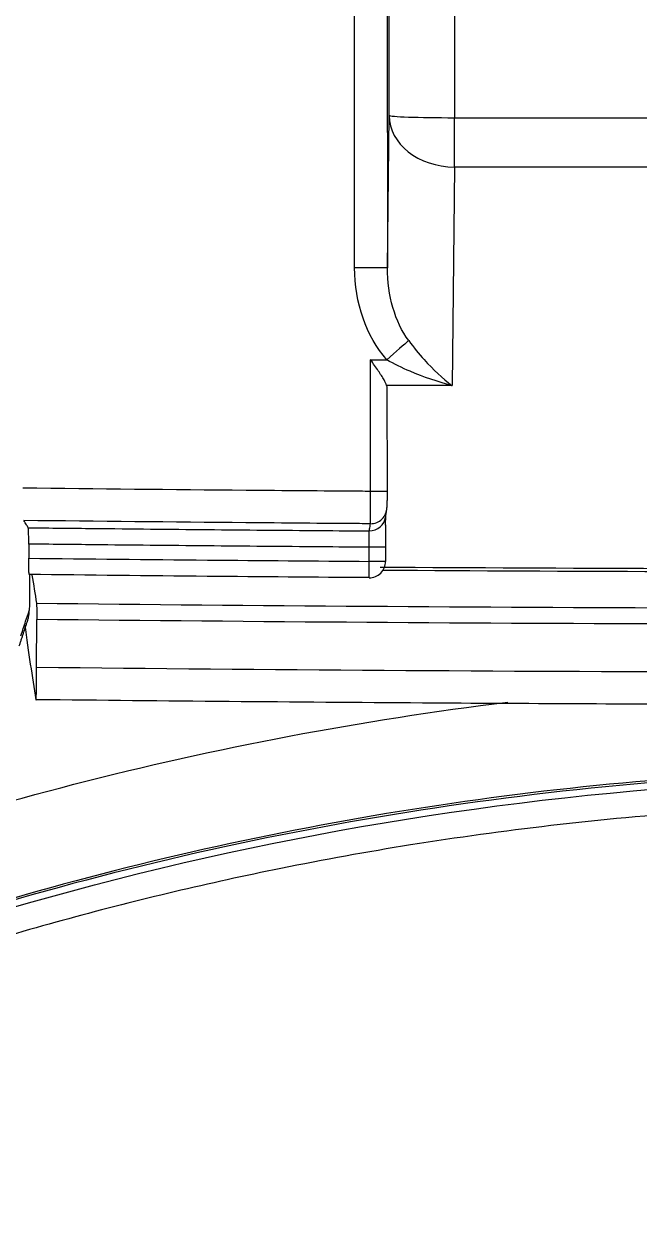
# Model space of a CAD drawing. Header units: millimetres. Extents: x 28 to 3046, y 8 to 3716.
# Drawn here: x 1736.16 to 1754.97, y 1191.18 to 1227.74 of the extents above; entities that cross this region are included whole.
import ezdxf

# ---------------------------------------------------------------- set-up
doc = ezdxf.new("R2010")
doc.units = ezdxf.units.MM
doc.layers.add('1LINE', color=7, linetype='CONTINUOUS')

msp = doc.modelspace()

# ---------------------------------------------------------------- linework, layer by layer
at = {"layer": '1LINE', "linetype": 'Continuous'}
for p, q in [((1746.275, 1220.291), (1746.266, 1249.632)), ((1747.266, 1249.632), (1747.275, 1220.292)), ((1747.326, 1224.942), (1747.326, 1241.285)), ((1749.326, 1241.216), (1749.326, 1224.873)), ((1747.275, 1220.292), (1747.326, 1224.942)), ((1749.326, 1223.367), (1749.326, 1224.873)), ((1749.326, 1224.873), (1761.328, 1224.873)), ((1749.326, 1223.367), (1749.253, 1216.693)), ((1760.952, 1223.367), (1749.326, 1223.367)), ((1746.763, 1217.481), (1747.258, 1217.481)), ((1746.764, 1213.472), (1746.763, 1217.481)), ((1749.253, 1216.693), (1747.25, 1216.693)), ((1747.263, 1216.599), (1747.264, 1213.472)), ((1736.312, 1211.852), (1736.311, 1211.421)), ((1746.72, 1211.324), (1746.719, 1211.756)), ((1747.219, 1211.756), (1746.719, 1211.756)), ((1747.219, 1211.756), (1747.22, 1211.324)), ((1746.716, 1210.824), (1746.72, 1211.324)), ((1747.22, 1211.324), (1746.72, 1211.324)), ((1736.554, 1208.095), (1736.557, 1209.55))]:
    msp.add_line(p, q, dxfattribs=at)
msp.add_arc((1746.72, 1211.324), 0.5, 269.5898, 0.0173, dxfattribs=at)
for centre, major_axis, ratio, start_param, end_param in [((1749.326, 1224.943), (2, -0.022), 0.787993, 3.155767, 4.720951), ((1749.326, 1224.943), (-2, 0), 0.034812, 0.008732, 1.570796), ((1746.275, 1220.291), (1, 0), 0.000006, 0.008727, 1.570796), ((1747.258, 1217.481), (0.753, 0.658), 0.000005, 0.479616, 1.570792), ((1746.764, 1213.472), (0.5, 0), 0.000006, 4.712389, 6.292129), ((1746.76, 1212.973), (0.494, -0.075), 0.998307, 4.855059, 6.43377), ((1746.727, 1212.754), (0.494, -0.075), 0.998307, 4.855047, 6.283495)]:
    msp.add_ellipse(centre, major_axis=major_axis, ratio=ratio, start_param=start_param, end_param=end_param, dxfattribs=at)
at = {"layer": '1LINE', "linetype": 'Continuous', "extrusion": (0, 0, -1)}
for centre, major_axis, ratio, start_param, end_param in [((1749.275, 1220.313), (0.041, 3.807), 0.787989, 3.865123, 4.698215), ((1749.275, 1220.313), (0.033, 3.019), 0.662435, 3.865123, 4.698215), ((1746.763, 1216.603), (0.5, 0), 0.781289, 6.049127, 6.291302)]:
    msp.add_ellipse(centre, major_axis=major_axis, ratio=ratio, start_param=start_param, end_param=end_param, dxfattribs=at)
at = {"layer": '1LINE', "linetype": 'Continuous'}
for points, knots in [([(1763.81, 851.015), (1751.297, 851.009), (1738.808, 852.437), (1714.454, 858.125), (1702.821, 862.286), (1680.643, 873.241), (1670.084, 880.219), (1655.753, 892.307), (1651.238, 896.55), (1642.545, 905.311), (1638.382, 909.841), (1626.4, 923.846), (1619.097, 933.742), (1605.792, 954.598), (1599.771, 965.616), (1589.241, 988.164), (1584.746, 999.624), (1577.106, 1022.861), (1573.947, 1034.636), (1568.988, 1058.505), (1567.168, 1070.595), (1564.665, 1095.036), (1564.002, 1107.4), (1563.478, 1131.993), (1563.608, 1144.215), (1564.203, 1168.547), (1564.641, 1180.659), (1565.61, 1202.462), (1566.138, 1212.167), (1566.773, 1221.837)], [0, 0, 0, 0, 0.078081, 0.078081, 0.156162, 0.156162, 0.234242, 0.234242, 0.273283, 0.273283, 0.312323, 0.312323, 0.390404, 0.390404, 0.468485, 0.468485, 0.546565, 0.546565, 0.624646, 0.624646, 0.702727, 0.702727, 0.780808, 0.780808, 0.858888, 0.858888, 0.936969, 0.936969, 1, 1, 1, 1]), ([(1747.927, 1218.065), (1748.079, 1217.857), (1748.239, 1217.662), (1748.678, 1217.178), (1748.964, 1216.913), (1749.249, 1216.696), (1749.251, 1216.695), (1749.253, 1216.693)], [0, 0, 0, 0, 0.364346, 0.364346, 0.995809, 0.995809, 1, 1, 1, 1]), ([(1569.999, 1217.741), (1569.258, 1205.786), (1568.673, 1193.78), (1567.306, 1158.397), (1566.607, 1134.943), (1567.905, 1099.627), (1568.758, 1087.801), (1571.62, 1064.259), (1573.603, 1052.603), (1578.87, 1029.567), (1582.145, 1018.185), (1589.988, 995.697), (1594.573, 984.611), (1605.043, 963.151), (1610.901, 952.817), (1623.939, 932.991), (1631.148, 923.468), (1642.962, 909.989), (1647.04, 905.655), (1655.496, 897.327), (1659.861, 893.319), (1669.023, 885.79), (1673.818, 882.267), (1683.912, 875.792), (1689.182, 872.851), (1705.406, 865.03), (1716.612, 861.139), (1739.763, 855.853), (1751.788, 854.491), (1763.811, 854.497)], [0, 0, 0, 0, 0.079119, 0.079119, 0.232599, 0.232599, 0.309339, 0.309339, 0.386079, 0.386079, 0.462819, 0.462819, 0.539559, 0.539559, 0.616299, 0.616299, 0.69304, 0.69304, 0.73141, 0.73141, 0.76978, 0.76978, 0.80815, 0.80815, 0.84652, 0.84652, 0.92326, 0.92326, 1, 1, 1, 1]), ([(1747.25, 1216.693), (1747.234, 1216.744), (1747.206, 1216.803), (1747.125, 1216.951), (1747.063, 1217.047), (1746.925, 1217.252), (1746.846, 1217.364), (1746.766, 1217.478), (1746.764, 1217.479), (1746.763, 1217.481)], [0, 0, 0, 0, 0.244949, 0.244949, 0.59712, 0.59712, 0.993892, 0.993892, 1, 1, 1, 1]), ([(1749.253, 1216.693), (1749.25, 1216.694), (1749.246, 1216.695), (1748.817, 1216.804), (1748.388, 1216.948), (1747.729, 1217.232), (1747.489, 1217.349), (1747.258, 1217.481)], [0, 0, 0, 0, 0.005043, 0.005043, 0.636549, 0.636549, 1, 1, 1, 1]), ([(1736.133, 1213.57), (1738.409, 1213.545), (1740.684, 1213.522), (1744.117, 1213.492), (1745.275, 1213.483), (1746.543, 1213.473), (1746.654, 1213.473), (1746.764, 1213.472)], [0, 0, 0, 0, 0.642071, 0.642071, 0.968774, 0.968774, 1, 1, 1, 1]), ([(1746.757, 1212.474), (1746.757, 1212.48), (1746.758, 1212.506), (1746.759, 1212.592), (1746.76, 1212.653), (1746.761, 1212.803), (1746.762, 1212.893), (1746.763, 1213.09), (1746.763, 1213.198), (1746.764, 1213.363), (1746.764, 1213.417), (1746.764, 1213.472)], [0, 0, 0, 0, 0.223123, 0.223123, 0.44625, 0.44625, 0.669369, 0.669369, 0.892482, 0.892482, 1, 1, 1, 1]), ([(1747.264, 1213.472), (1747.264, 1213.445), (1747.264, 1213.417), (1747.264, 1213.335), (1747.264, 1213.281), (1747.264, 1213.183), (1747.263, 1213.138), (1747.263, 1213.063), (1747.262, 1213.032), (1747.261, 1212.989), (1747.261, 1212.976), (1747.26, 1212.973)], [0, 0, 0, 0, 0.107519, 0.107519, 0.330632, 0.330632, 0.553749, 0.553749, 0.776875, 0.776875, 1, 1, 1, 1]), ([(1747.222, 1212.433), (1747.222, 1212.522), (1747.224, 1212.628), (1747.225, 1212.687), (1747.225, 1212.702)], [0, 0, 0, 0, 0.652745, 1, 1, 1, 1]), ([(1746.757, 1212.474), (1746.646, 1212.474), (1746.536, 1212.475), (1745.267, 1212.484), (1744.109, 1212.494), (1740.689, 1212.523), (1738.427, 1212.546), (1736.165, 1212.572)], [0, 0, 0, 0, 0.031315, 0.031315, 0.359343, 0.359343, 1, 1, 1, 1]), ([(1736.296, 1212.352), (1736.279, 1212.381), (1736.261, 1212.411), (1736.217, 1212.484), (1736.191, 1212.528), (1736.165, 1212.572)], [0, 0, 0, 0, 0.406061, 0.406061, 1, 1, 1, 1]), ([(1736.312, 1211.852), (1736.312, 1211.908), (1736.312, 1211.965), (1736.311, 1212.07), (1736.31, 1212.121), (1736.308, 1212.208), (1736.306, 1212.246), (1736.303, 1212.306), (1736.301, 1212.328), (1736.298, 1212.346), (1736.297, 1212.35), (1736.296, 1212.352)], [0, 0, 0, 0, 0.223004, 0.223004, 0.446002, 0.446002, 0.669097, 0.669097, 0.892332, 0.892332, 1, 1, 1, 1]), ([(1736.296, 1212.352), (1736.963, 1212.344), (1737.63, 1212.337), (1739.454, 1212.318), (1740.611, 1212.306), (1742.926, 1212.285), (1744.083, 1212.275), (1745.735, 1212.262), (1746.229, 1212.259), (1746.724, 1212.255)], [0, 0, 0, 0, 0.191832, 0.191832, 0.52478, 0.52478, 0.857728, 0.857728, 1, 1, 1, 1]), ([(1746.719, 1211.756), (1746.719, 1211.783), (1746.719, 1211.811), (1746.719, 1211.893), (1746.719, 1211.947), (1746.719, 1212.045), (1746.719, 1212.091), (1746.72, 1212.165), (1746.72, 1212.196), (1746.722, 1212.239), (1746.723, 1212.252), (1746.724, 1212.255)], [0, 0, 0, 0, 0.107526, 0.107526, 0.330637, 0.330637, 0.553746, 0.553746, 0.776868, 0.776868, 1, 1, 1, 1]), ([(1746.724, 1212.255), (1746.727, 1212.274), (1746.73, 1212.294), (1746.741, 1212.366), (1746.749, 1212.42), (1746.757, 1212.474)], [0, 0, 0, 0, 0.263559, 0.263559, 1, 1, 1, 1]), ([(1747.222, 1212.441), (1747.221, 1212.379), (1747.221, 1212.31), (1747.22, 1212.139), (1747.22, 1212.03), (1747.219, 1211.866), (1747.219, 1211.811), (1747.219, 1211.756)], [0, 0, 0, 0, 0.335596, 0.335596, 0.783935, 0.783935, 1, 1, 1, 1]), ([(1746.719, 1211.756), (1746.225, 1211.76), (1745.731, 1211.763), (1744.079, 1211.776), (1742.921, 1211.786), (1740.606, 1211.807), (1739.449, 1211.818), (1737.632, 1211.838), (1736.972, 1211.845), (1736.312, 1211.852)], [0, 0, 0, 0, 0.142497, 0.142497, 0.47615, 0.47615, 0.809802, 0.809802, 1, 1, 1, 1]), ([(1736.33, 1210.923), (1736.328, 1210.917), (1736.326, 1210.921), (1736.322, 1210.947), (1736.32, 1210.969), (1736.317, 1211.029), (1736.316, 1211.068), (1736.313, 1211.156), (1736.312, 1211.207), (1736.311, 1211.311), (1736.311, 1211.366), (1736.311, 1211.421)], [0, 0, 0, 0, 0.201334, 0.201334, 0.402667, 0.402667, 0.604008, 0.604008, 0.805278, 0.805278, 1, 1, 1, 1]), ([(1736.311, 1211.421), (1738.132, 1211.4), (1739.952, 1211.381), (1743.421, 1211.35), (1745.07, 1211.336), (1746.72, 1211.324)], [0, 0, 0, 0, 0.52468, 0.52468, 1, 1, 1, 1]), ([(1746.716, 1210.827), (1745.067, 1210.839), (1743.417, 1210.852), (1739.955, 1210.884), (1738.142, 1210.903), (1736.33, 1210.923)], [0, 0, 0, 0, 0.476422, 0.476422, 1, 1, 1, 1]), ([(1736.55, 1210.047), (1736.551, 1210.041), (1736.552, 1210.026), (1736.554, 1209.978), (1736.554, 1209.944), (1736.556, 1209.866), (1736.556, 1209.819), (1736.557, 1209.718), (1736.557, 1209.663), (1736.557, 1209.588), (1736.557, 1209.569), (1736.557, 1209.55)], [0, 0, 0, 0, 0.230584, 0.230584, 0.461168, 0.461168, 0.691755, 0.691755, 0.922319, 0.922319, 1, 1, 1, 1]), ([(1736.072, 1209.055), (1736.121, 1209.202), (1736.169, 1209.348), (1736.255, 1209.605), (1736.293, 1209.716), (1736.33, 1209.829)], [0, 0, 0, 0, 0.565928, 0.565928, 1, 1, 1, 1]), ([(1736.281, 1209.521), (1736.292, 1209.554), (1736.301, 1209.588), (1736.322, 1209.687), (1736.33, 1209.755), (1736.33, 1209.822)], [0, 0, 0, 0, 0.341626, 0.341626, 1, 1, 1, 1]), ([(1736.533, 1207.101), (1736.534, 1207.096), (1736.535, 1207.094), (1736.537, 1207.097), (1736.539, 1207.118), (1736.543, 1207.196), (1736.545, 1207.254), (1736.548, 1207.396), (1736.55, 1207.484), (1736.552, 1207.676), (1736.553, 1207.783), (1736.554, 1207.959), (1736.554, 1208.027), (1736.554, 1208.095)], [0, 0, 0, 0, 0.073282, 0.073282, 0.274547, 0.274547, 0.475813, 0.475813, 0.677051, 0.677051, 0.878261, 0.878261, 1, 1, 1, 1]), ([(1757.797, 1206.956), (1754.647, 1206.964), (1751.498, 1206.978), (1744.41, 1207.023), (1740.472, 1207.057), (1736.533, 1207.101)], [0, 0, 0, 0, 0.444361, 0.444361, 1, 1, 1, 1]), ([(1713.829, 1195.114), (1721.252, 1199.158), (1729.215, 1202.335), (1742.045, 1205.637), (1746.476, 1206.477), (1750.958, 1207.027)], [0, 0, 0, 0, 0.66071, 0.66071, 1, 1, 1, 1]), ([(1763.81, 1204.984), (1761.659, 1204.985), (1759.46, 1204.915), (1755.139, 1204.639), (1752.989, 1204.431), (1746.57, 1203.601), (1742.305, 1202.764), (1729.829, 1199.485), (1722.035, 1196.312), (1714.787, 1192.295)], [0, 0, 0, 0, 0.125, 0.125, 0.25, 0.25, 0.5, 0.5, 1, 1, 1, 1]), ([(1718.974, 1194.208), (1725.411, 1197.404), (1732.453, 1200.01), (1746.891, 1203.57), (1754.269, 1204.549), (1761.802, 1204.696)], [0, 0, 0, 0, 0.5, 0.5, 1, 1, 1, 1]), ([(1761.819, 1204.901), (1752.45, 1204.721), (1743.148, 1203.221), (1732.92, 1200.1), (1731.527, 1199.642), (1730.15, 1199.155)], [0, 0, 0, 0, 0.862531, 0.862531, 1, 1, 1, 1]), ([(1761.8, 1203.896), (1760.156, 1203.841), (1756.969, 1203.734), (1752.36, 1203.296), (1748.071, 1202.708), (1743.139, 1201.814), (1737.502, 1200.48), (1731.165, 1198.525), (1726.085, 1196.581), (1722.092, 1194.838), (1720.145, 1193.889), (1719.129, 1193.395)], [0, 0, 0, 0, 0.109847, 0.212895, 0.30949, 0.399877, 0.549503, 0.699815, 0.849879, 0.921756, 1, 1, 1, 1])]:
    msp.add_open_spline(points, degree=3, knots=knots, dxfattribs=at)
for points, degree in [([(1747.222, 1212.68), (1747.238, 1212.789), (1747.255, 1212.898)], 2), ([(1747.254, 1212.895), (1747.255, 1212.9), (1747.256, 1212.904)], 2), ([(1747.05, 1211.151), (1752.781, 1211.115), (1758.512, 1211.097), (1764.243, 1211.097)], 3), ([(1736.332, 1210.923), (1736.33, 1209.829)], 1), ([(1736.411, 1210.905), (1736.457, 1210.614), (1736.504, 1210.334), (1736.55, 1210.047)], 3), ([(1764.243, 1210.994), (1758.536, 1210.994), (1752.83, 1211.012), (1747.124, 1211.047)], 3), ([(1736.55, 1210.047), (1743.282, 1209.973), (1750.015, 1209.925), (1756.748, 1209.906)], 3), ([(1736.33, 1209.822), (1736.33, 1209.824), (1736.33, 1209.827), (1736.33, 1209.829)], 3), ([(1736.022, 1208.742), (1736.149, 1209.126), (1736.281, 1209.523)], 2), ([(1736.187, 1209.41), (1736.302, 1208.505), (1736.418, 1207.817), (1736.533, 1207.101)], 3), ([(1756.747, 1209.409), (1750.017, 1209.428), (1743.287, 1209.475), (1736.557, 1209.55)], 3), ([(1736.554, 1208.095), (1743.636, 1208.016), (1750.718, 1207.968), (1757.799, 1207.951)], 3)]:
    msp.add_open_spline(points, degree=degree, dxfattribs=at)

doc.saveas('drawing.dxf')
